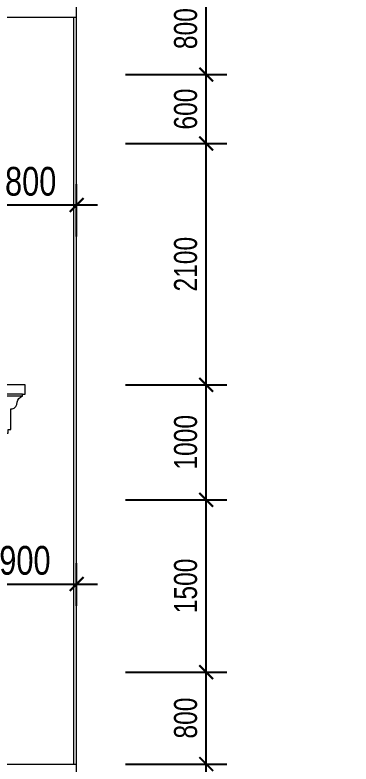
# Model space of a CAD drawing. Header units: millimetres. Extents: x -78046 to 260989, y -99288 to 158505.
# Drawn here: x 192787 to 195710, y 70848 to 77367 of the extents above; entities that cross this region are included whole.
import ezdxf
from ezdxf.xclip import XClip

# ---------------------------------------------------------------- set-up
doc = ezdxf.new("R2010")
doc.units = ezdxf.units.MM
doc.header["$LTSCALE"] = 100
doc.header["$XCLIPFRAME"] = 0
doc.header["$PDMODE"] = 98
doc.layers.get('Defpoints').update_dxf_attribs({"lineweight": 13})
for name, color, linetype, lineweight in [('-DIM', 9, 'Continuous', 13), ('-HATCH', 8, 'Continuous', 5), ('-LINE1', 7, 'Continuous', 18)]:
    doc.layers.add(name, color=color, linetype=linetype, lineweight=lineweight)
doc.styles.add('AVANH', font='VHAVAN_2.TTF', dxfattribs={"width": 0.8})
doc.dimstyles.new('C_100A3', dxfattribs={"dimscale": 100, "dimtxt": 2.5, "dimasz": 1.2, "dimexe": 1.8, "dimexo": 0, "dimgap": 0.75, "dimtad": 1, "dimdec": 0, "dimzin": 0, "dimdsep": 46, "dimtxsty": 'AVANH', "dimblk": 'ARCHTICK', "dimcen": 0, "dimdle": 1.8, "dimclrd": 256, "dimclre": 256, "dimclrt": 7, "dimadec": 0, "dimazin": 0, "dimtfac": 0.0001, "dimtdec": 0, "dimtix": 1, "dimtmove": 2, "dimatfit": 3, "dimldrblk": 'ARCHTICK', "dimfxl": 1.8, "dimtolj": 1, "dimtzin": 0, "dimarcsym": 0})

# ---------------------------------------------------------------- blocks, each defined once
blk = doc.blocks.new('lancan')
for p, q in [((-1.1, 988.8), (6547.2, 988.8)), ((-1.1, 968.8), (6547.2, 968.8)), ((-1.1, 120), (6547.2, 120)), ((-1.1, 100), (6547.2, 100)), ((-1.1, 0), (6547.2, 0))]:
    blk.add_line(p, q)
blk = doc.blocks.new('_ARCHTICK')
at = {"const_width": 0.15}
blk.add_lwpolyline([(-0.5, -0.5), (0.5, 0.5)], dxfattribs=at)
blk = doc.blocks.new('*D113')
at = {"layer": 'Defpoints', "lineweight": -2, "transparency": 16777216}
for p, q in [((192524.2, 75438), (192524.2, 75893.4)), ((193323.8, 75438), (193323.8, 75893.4)), ((192344.2, 75713.4), (193503.8, 75713.4))]:
    blk.add_line(p, q, dxfattribs=at)
at = {"layer": 'Defpoints', "color": 0, "transparency": 16777216}
for p in [(193323.8, 75713.4), (192524.2, 75438), (193323.8, 75438)]:
    blk.add_point(p, dxfattribs=at)
at = {"layer": 'Defpoints', "lineweight": -2, "transparency": 16777216, "xscale": 120, "yscale": 120, "zscale": 120, "rotation": 180}
blk.add_blockref('_ARCHTICK', (192524.2, 75713.4), dxfattribs=at)
at = {"layer": 'Defpoints', "lineweight": -2, "transparency": 16777216, "xscale": 120, "yscale": 120, "zscale": 120}
blk.add_blockref('_ARCHTICK', (193323.8, 75713.4), dxfattribs=at)
at = {"layer": 'Defpoints', "color": 7, "transparency": 16777216, "insert": (192924, 75917.7), "char_height": 250, "attachment_point": 5, "style": 'AVANH'}
blk.add_mtext('\\A1;800', dxfattribs=at)
blk = doc.blocks.new('*D116')
at = {"layer": 'Defpoints', "lineweight": -2, "transparency": 16777216}
for p, q in [((192423.8, 72224.3), (192423.8, 72594.6)), ((193323.8, 72224.3), (193323.8, 72594.6)), ((192243.8, 72414.6), (193503.8, 72414.6))]:
    blk.add_line(p, q, dxfattribs=at)
at = {"layer": 'Defpoints', "color": 0, "transparency": 16777216}
for p in [(193323.8, 72414.6), (192423.8, 72224.3), (193323.8, 72224.3)]:
    blk.add_point(p, dxfattribs=at)
at = {"layer": 'Defpoints', "lineweight": -2, "transparency": 16777216, "xscale": 120, "yscale": 120, "zscale": 120, "rotation": 180}
blk.add_blockref('_ARCHTICK', (192423.8, 72414.6), dxfattribs=at)
at = {"layer": 'Defpoints', "lineweight": -2, "transparency": 16777216, "xscale": 120, "yscale": 120, "zscale": 120}
blk.add_blockref('_ARCHTICK', (193323.8, 72414.6), dxfattribs=at)
at = {"layer": 'Defpoints', "color": 7, "transparency": 16777216, "insert": (192873.8, 72618.9), "char_height": 250, "attachment_point": 5, "style": 'AVANH'}
blk.add_mtext('\\A1;900', dxfattribs=at)
blk = doc.blocks.new('*D452')
at = {"layer": '-DIM', "lineweight": -2, "transparency": 16777216}
for p, q in [((194450.4, 69718.5), (194450.4, 71028.1)), ((193749.5, 70848.1), (194630.4, 70848.1)), ((193749.5, 69898.5), (194630.4, 69898.5))]:
    blk.add_line(p, q, dxfattribs=at)
at = {"layer": 'Defpoints', "color": 0, "transparency": 16777216}
for p in [(193749.5, 70848.1), (194450.4, 70848.1), (193749.5, 69898.5)]:
    blk.add_point(p, dxfattribs=at)
at = {"layer": '-DIM', "lineweight": -2, "transparency": 16777216, "xscale": 120, "yscale": 120, "zscale": 120}
for p, rotation in [((194450.4, 70848.1), 90), ((194450.4, 69898.5), 270)]:
    blk.add_blockref('_ARCHTICK', p, dxfattribs=dict(at, rotation=rotation))
at = {"layer": '-DIM', "color": 7, "transparency": 16777216, "insert": (194271.9, 70373.3), "char_height": 200, "attachment_point": 5, "rotation": 90, "style": 'AVANH'}
blk.add_mtext('\\A1;950', dxfattribs=at)
blk = doc.blocks.new('*D453')
at = {"layer": '-DIM', "lineweight": -2, "transparency": 16777216}
for p, q in [((194450.4, 70668.1), (194450.4, 71827.9)), ((193749.5, 71647.9), (194630.4, 71647.9)), ((193749.5, 70848.1), (194630.4, 70848.1))]:
    blk.add_line(p, q, dxfattribs=at)
at = {"layer": 'Defpoints', "color": 0, "transparency": 16777216}
for p in [(193749.5, 71647.9), (194450.4, 71647.9), (193749.5, 70848.1)]:
    blk.add_point(p, dxfattribs=at)
at = {"layer": '-DIM', "lineweight": -2, "transparency": 16777216, "xscale": 120, "yscale": 120, "zscale": 120}
for p, rotation in [((194450.4, 71647.9), 90), ((194450.4, 70848.1), 270)]:
    blk.add_blockref('_ARCHTICK', p, dxfattribs=dict(at, rotation=rotation))
at = {"layer": '-DIM', "color": 7, "transparency": 16777216, "insert": (194271.9, 71248), "char_height": 200, "attachment_point": 5, "rotation": 90, "style": 'AVANH'}
blk.add_mtext('\\A1;800', dxfattribs=at)
blk = doc.blocks.new('*D454')
at = {"layer": '-DIM', "lineweight": -2, "transparency": 16777216}
for p, q in [((194450.4, 71467.9), (194450.4, 73328)), ((193749.5, 73148), (194630.4, 73148)), ((193749.5, 71647.9), (194630.4, 71647.9))]:
    blk.add_line(p, q, dxfattribs=at)
at = {"layer": 'Defpoints', "color": 0, "transparency": 16777216}
for p in [(193749.5, 73148), (194450.4, 73148), (193749.5, 71647.9)]:
    blk.add_point(p, dxfattribs=at)
at = {"layer": '-DIM', "lineweight": -2, "transparency": 16777216, "xscale": 120, "yscale": 120, "zscale": 120}
for p, rotation in [((194450.4, 73148), 90), ((194450.4, 71647.9), 270)]:
    blk.add_blockref('_ARCHTICK', p, dxfattribs=dict(at, rotation=rotation))
at = {"layer": '-DIM', "color": 7, "transparency": 16777216, "insert": (194271.9, 72398), "char_height": 200, "attachment_point": 5, "rotation": 90, "style": 'AVANH'}
blk.add_mtext('\\A1;1500', dxfattribs=at)
blk = doc.blocks.new('*D455')
at = {"layer": '-DIM', "lineweight": -2, "transparency": 16777216}
for p, q in [((194450.4, 72968), (194450.4, 74328)), ((193749.5, 74148), (194630.4, 74148)), ((193749.5, 73148), (194630.4, 73148))]:
    blk.add_line(p, q, dxfattribs=at)
at = {"layer": 'Defpoints', "color": 0, "transparency": 16777216}
for p in [(193749.5, 74148), (194450.4, 74148), (193749.5, 73148)]:
    blk.add_point(p, dxfattribs=at)
at = {"layer": '-DIM', "lineweight": -2, "transparency": 16777216, "xscale": 120, "yscale": 120, "zscale": 120}
for p, rotation in [((194450.4, 74148), 90), ((194450.4, 73148), 270)]:
    blk.add_blockref('_ARCHTICK', p, dxfattribs=dict(at, rotation=rotation))
at = {"layer": '-DIM', "color": 7, "transparency": 16777216, "insert": (194271.9, 73648), "char_height": 200, "attachment_point": 5, "rotation": 90, "style": 'AVANH'}
blk.add_mtext('\\A1;1000', dxfattribs=at)
blk = doc.blocks.new('*D456')
at = {"layer": '-DIM', "lineweight": -2, "transparency": 16777216}
for p, q in [((194450.4, 73968), (194450.4, 76428)), ((193749.5, 76248), (194630.4, 76248)), ((193749.5, 74148), (194630.4, 74148))]:
    blk.add_line(p, q, dxfattribs=at)
at = {"layer": 'Defpoints', "color": 0, "transparency": 16777216}
for p in [(193749.5, 76248), (194450.4, 76248), (193749.5, 74148)]:
    blk.add_point(p, dxfattribs=at)
at = {"layer": '-DIM', "lineweight": -2, "transparency": 16777216, "xscale": 120, "yscale": 120, "zscale": 120}
for p, rotation in [((194450.4, 76248), 90), ((194450.4, 74148), 270)]:
    blk.add_blockref('_ARCHTICK', p, dxfattribs=dict(at, rotation=rotation))
at = {"layer": '-DIM', "color": 7, "transparency": 16777216, "insert": (194271.9, 75198), "char_height": 200, "attachment_point": 5, "rotation": 90, "style": 'AVANH'}
blk.add_mtext('\\A1;2100', dxfattribs=at)
blk = doc.blocks.new('*D457')
at = {"layer": '-DIM', "lineweight": -2, "transparency": 16777216}
for p, q in [((194450.4, 76068), (194450.4, 77027.8)), ((193749.5, 76847.8), (194630.4, 76847.8)), ((193749.5, 76248), (194630.4, 76248))]:
    blk.add_line(p, q, dxfattribs=at)
at = {"layer": 'Defpoints', "color": 0, "transparency": 16777216}
for p in [(193749.5, 76847.8), (194450.4, 76847.8), (193749.5, 76248)]:
    blk.add_point(p, dxfattribs=at)
at = {"layer": '-DIM', "lineweight": -2, "transparency": 16777216, "xscale": 120, "yscale": 120, "zscale": 120}
for p, rotation in [((194450.4, 76847.8), 90), ((194450.4, 76248), 270)]:
    blk.add_blockref('_ARCHTICK', p, dxfattribs=dict(at, rotation=rotation))
at = {"layer": '-DIM', "color": 7, "transparency": 16777216, "insert": (194271.9, 76547.9), "char_height": 200, "attachment_point": 5, "rotation": 90, "style": 'AVANH'}
blk.add_mtext('\\A1;600', dxfattribs=at)
blk = doc.blocks.new('*D458')
at = {"layer": '-DIM', "lineweight": -2, "transparency": 16777216}
for p, q in [((194450.4, 76667.8), (194450.4, 77828)), ((193749.5, 77648), (194630.4, 77648)), ((193749.5, 76847.8), (194630.4, 76847.8))]:
    blk.add_line(p, q, dxfattribs=at)
at = {"layer": 'Defpoints', "color": 0, "transparency": 16777216}
for p in [(193749.5, 77648), (194450.4, 77648), (193749.5, 76847.8)]:
    blk.add_point(p, dxfattribs=at)
at = {"layer": '-DIM', "lineweight": -2, "transparency": 16777216, "xscale": 120, "yscale": 120, "zscale": 120}
for p, rotation in [((194450.4, 77648), 90), ((194450.4, 76847.8), 270)]:
    blk.add_blockref('_ARCHTICK', p, dxfattribs=dict(at, rotation=rotation))
at = {"layer": '-DIM', "color": 7, "transparency": 16777216, "insert": (194271.9, 77247.9), "char_height": 200, "attachment_point": 5, "rotation": 90, "style": 'AVANH'}
blk.add_mtext('\\A1;800', dxfattribs=at)

msp = doc.modelspace()

# ---------------------------------------------------------------- linework, layer by layer
at = {"layer": '-HATCH'}
for p, q in [((193298.8, 70848.1), (193298.8, 77348)), ((192852.2, 74068), (190748.3, 74068)), ((192852.2, 74048), (190748.3, 74048))]:
    msp.add_line(p, q, dxfattribs=at)
at = {"layer": '-LINE1', "color": 0, "lineweight": 20}
for p, q in [((193323.8, 66748), (193323.8, 81598)), ((187323.8, 77348), (193323.8, 77348)), ((193323.8, 70848.1), (193323.8, 77248)), ((187323.8, 70848.1), (193323.8, 70848.1))]:
    msp.add_line(p, q, dxfattribs=at)
msp.add_lwpolyline([(190724.3, 74148), (190724.3, 74068), (190748.3, 74068), (190748.3, 74048, -0.340938), (190793.2, 73996.2, 0.370015), (190838.3, 73938), (190848.3, 73938), (190848.3, 73758), (190873.3, 73758), (190873.3, 73728), (192727.2, 73728), (192727.2, 73758), (192752.2, 73758), (192752.2, 73938), (192762.2, 73938, 0.370015), (192807.3, 73996.2, -0.340938), (192852.2, 74048), (192852.2, 74068), (192876.2, 74068), (192876.2, 74148), (190724.3, 74148)], format="xyb", dxfattribs=at)

# ---------------------------------------------------------------- block references
at = {"layer": '-HATCH'}
ref = msp.add_blockref('lancan', (189162.7, 74183), dxfattribs=at)
XClip(ref).set_block_clipping_path([(1830.7562064429, -0.0358389711), (3504.3574402429, 1019.8692200854)])

# ---------------------------------------------------------------- dimensions: what is measured, and where the dimension line sits
at = {"layer": '-DIM'}
for base, p1, p2, picture, middle in [((194450.4, 77648), (193749.5, 76847.8), (193749.5, 77648), '*D458', (194271.9, 77247.9)), ((194450.4, 76847.8), (193749.5, 76248), (193749.5, 76847.8), '*D457', (194271.9, 76547.9)), ((194450.4, 76248), (193749.5, 74148), (193749.5, 76248), '*D456', (194271.9, 75198)), ((194450.4, 74148), (193749.5, 73148), (193749.5, 74148), '*D455', (194271.9, 73648)), ((194450.4, 73148), (193749.5, 71647.9), (193749.5, 73148), '*D454', (194271.9, 72398)), ((194450.4, 71647.9), (193749.5, 70848.1), (193749.5, 71647.9), '*D453', (194271.9, 71248)), ((194450.4, 70848.1), (193749.5, 69898.5), (193749.5, 70848.1), '*D452', (194271.9, 70373.3))]:
    dim = msp.add_linear_dim(base=base, p1=p1, p2=p2, angle=90, dimstyle='C_100A3', override={"dimtxt": 2}, dxfattribs=at)
    dim.commit()
    dim.dimension.update_dxf_attribs({"geometry": picture, "text_midpoint": middle})
at = {"layer": 'Defpoints', "color": 2}
for base, p1, p2, picture, middle in [((193323.8, 75713.4), (192524.2, 75438), (193323.8, 75438), '*D113', (192924, 75917.7)), ((193323.8, 72414.6), (192423.8, 72224.3), (193323.8, 72224.3), '*D116', (192873.8, 72618.9))]:
    dim = msp.add_linear_dim(base=base, p1=p1, p2=p2, dimstyle='C_100A3', dxfattribs=at)
    dim.commit()
    dim.dimension.update_dxf_attribs({"geometry": picture, "text_midpoint": middle})

doc.saveas('drawing.dxf')
